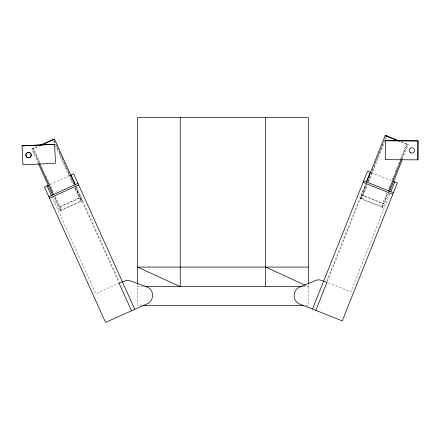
<?xml version="1.0" encoding="UTF-8"?>
<svg xmlns="http://www.w3.org/2000/svg" width="440" height="440" viewBox="0 0 440 440"><rect width="100%" height="100%" fill="white"/><g stroke="black" fill="none" stroke-linecap="round" stroke-linejoin="round"><path stroke-width="0.33" stroke-dasharray="2.2 1.65" d="M326.843 280.781L365.409 184.239M388.784 193.309L383.213 207.257L382.085 207.224L360.08 198.435L365.657 184.481M327.25 281.677L365.976 184.74M366.597 184.712L360.982 198.77L361.988 198.798L367.351 185.372M367.862 181.549L368.874 179.02M369.127 178.382L372.158 170.791M372.411 170.159L375.441 162.569M375.694 161.937L378.73 154.347M378.983 153.714L382.014 146.119M382.267 145.486L385.297 137.896M360.08 198.435L361.213 198.468L366.784 184.52M368.049 181.346L385.781 136.961M368.616 182.21L384.533 142.357M385.545 139.827L386.557 137.291M386.925 192.83L381.31 206.888L382.311 206.921L387.679 193.496M388.696 188.403L389.956 185.24M391.98 180.18L393.745 175.747M395.263 171.952L397.034 167.524M398.552 163.73L399.812 160.567M400.065 159.935L406.384 144.117L407.391 144.149L401.577 158.697M382.085 207.224L387.657 193.27M401.335 159.032L407.16 144.452L408.287 144.485L402.463 159.066M389.868 194.007L350.79 291.819L326.337 282.051M38.313 163.35L31.856 149.034L39.265 145.695M31.856 149.034L32.983 148.951L39.771 145.888M50.078 184.509L69.955 175.544M53.752 197.582L59.648 210.65L81.246 200.91L82.374 200.827L76.197 187.132M59.648 210.65L60.775 210.568L82.374 200.827M119.73 282.893L95.728 293.722L52.25 197.313M137.517 286.644L144.375 286.644M302.841 286.644L308.33 286.644L305.855 285.511M141.631 305.327L137.517 305.327L137.517 284.62M305.586 305.327L308.33 305.327L308.33 284.62M401.671 141.862L408.287 144.485M400.664 141.834L407.16 144.452M371.382 172.629L391.633 180.719M361.213 198.468L383.213 207.257M76.428 186.879L119.449 282.271M75.889 187.407L118.8 282.562M54.258 140.828L59.301 152.004M59.582 152.625L61.54 156.976M61.82 157.591L63.778 161.942M64.059 162.564L66.022 166.909M66.303 167.53L73.585 183.678M75.262 187.402L81.488 201.201L80.487 201.278L74.542 188.1M54.016 140.536L73.667 184.107M75.35 187.841L81.246 200.91M53.257 140.899L54.373 143.385M55.495 145.871L73.139 184.993M40.188 162.866L33.743 148.583L32.742 148.66L39.463 163.565M46.068 175.906L53.631 192.676M55.308 196.399L61.534 210.199L60.533 210.276L54.588 197.098M32.983 148.951L39.441 163.268M54.599 196.873L60.775 210.568M79.024 198.033L59.07 207.031L60.071 206.96L80.025 197.962L79.024 198.033M363.308 195.498L362.302 195.465L382.63 203.583L383.631 203.615L363.308 195.498"/><path stroke-width="0.66" d="M385.413 140.707L385.275 159.671L417.879 159.847L418 140.921L385.413 140.707L418 140.921L417.879 159.847M315.81 310.327L326.997 282.315L320.254 280.077A6.677 6.677 0 0 0 315.97 280.357L298.711 287.507A9.339 9.339 0 0 0 294.36 293.178L294.041 295.598A9.339 9.339 0 0 0 300.966 304.618L312.505 309.007L367.587 171.116L370.75 172.376M366.333 181.929L370.233 172.172M366.416 182.584L385.16 135.663L386.287 135.696L399.768 141.103M388.416 191.373L401.082 159.665M389.543 191.406L402.209 159.704M390.786 191.697L394.686 181.94M39.881 145.415L53.455 139.293L54.582 139.211L75.356 185.268M41.624 145.052L54.582 139.211M48.312 185.306L44.484 187.028L105.534 322.388L146.064 304.332A9.339 9.339 0 0 0 152.587 295.014L152.163 292.617A9.339 9.339 0 0 0 147.571 287.139L130.014 280.748A6.677 6.677 0 0 0 125.719 280.654L119.081 283.19L131.483 310.684M70.576 175.263L73.684 173.861L134.728 309.221M48.807 196.609L78.001 183.441M49.489 198.121L78.683 184.954M52.696 139.662L53.697 139.585M22 145.899L54.544 144.26L22 145.899L22.946 164.797L55.512 163.202L54.544 144.26M308.33 267.075L137.517 267.075L180.219 286.644L180.219 117.612M144.975 286.644L302.231 286.644M143.006 305.327L303.529 305.327M386.056 135.999L387.063 136.026M385.16 135.663L398.761 141.075M393.432 181.44L397.331 182.996L342.243 320.892L312.505 309.007M363.688 180.873L393.432 192.753M363.077 182.413L392.816 194.293M265.628 267.075L305.234 285.225M71.088 175.032L75.405 184.608M39.721 163.889L53.757 195.008M38.594 163.972L52.63 195.09M47.08 185.862L51.579 195.833M308.33 283.272L308.33 117.612L137.517 117.612L137.517 283.943M265.628 117.612L265.628 286.644M28.919 152.433A2.667 2.667 0 0 1 30.762 156.536A2.667 2.667 0 0 1 26.263 156.47A2.667 2.667 0 0 1 28.226 152.422M26.895 157.201A2.667 2.667 0 0 0 31.191 155.496A2.667 2.667 0 0 0 27.566 152.631A2.667 2.667 0 0 0 26.895 157.201M410.361 152.62A2.667 2.667 0 0 0 414.519 150.601A2.667 2.667 0 0 0 410.696 148.011A2.667 2.667 0 0 0 410.361 152.62"/></g></svg>
